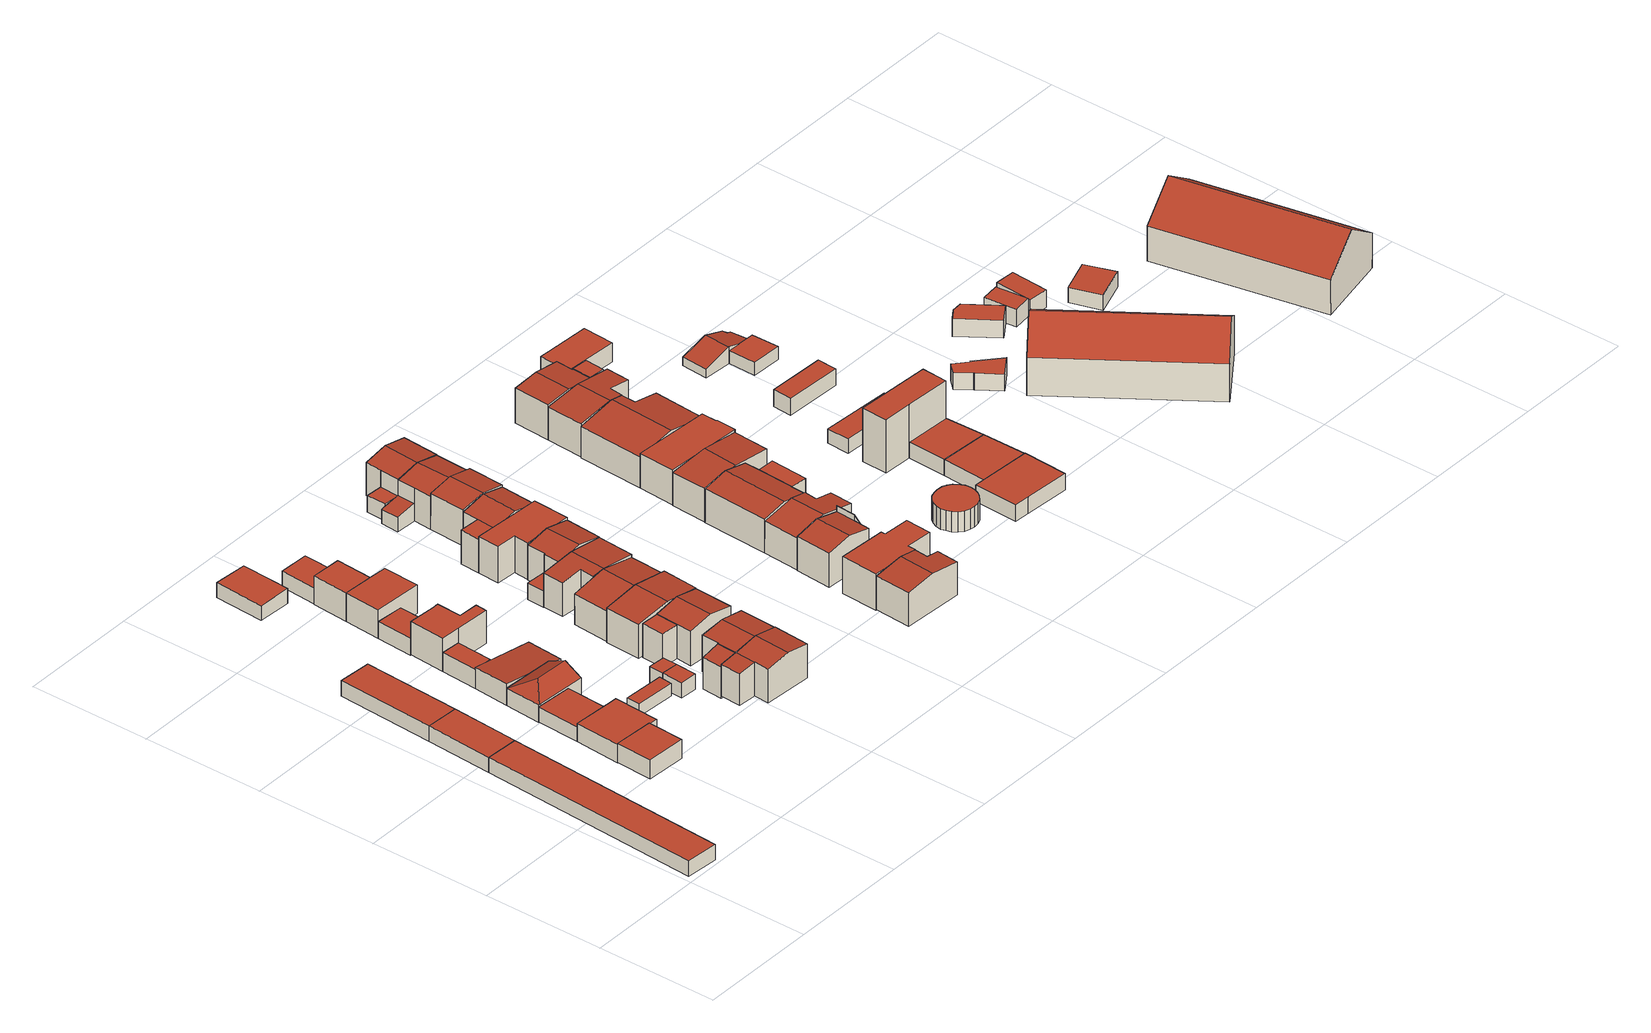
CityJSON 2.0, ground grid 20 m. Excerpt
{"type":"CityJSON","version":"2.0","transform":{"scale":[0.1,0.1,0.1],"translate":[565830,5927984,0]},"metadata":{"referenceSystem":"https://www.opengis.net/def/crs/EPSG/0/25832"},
"CityObjects":{
"building1":{"type":"Building","attributes":{"Gemeindeschluessel":"02100137","Geometrietyp2DReferenz":"3000","function":"31001_2460","roofType":"1000","measuredHeight":2.64,"storeysAboveGround":1},"address":[{"country":"Germany","locality":"Hamburg","thoroughfareName":"Ziegelerstieg","postcode":"21107"}],"geometry":[{"type":"Solid","lod":"2","boundaries":[[[[0,1,2,3]],[[4,5,0,3]],[[4,6,7,5]],[[7,6,2,1]],[[2,6,4,3]],[[5,7,1,0]]]],"semantics":{"surfaces":[{"type":"WallSurface"},{"type":"GroundSurface"},{"type":"RoofSurface"}],"values":[[0,0,0,0,1,2]]}}]},
"building2":{"type":"Building","attributes":{"Gemeindeschluessel":"02100137","Geometrietyp2DReferenz":"3000","function":"31001_2460","roofType":"1000","measuredHeight":2.59,"storeysAboveGround":1},"address":[{"country":"Germany","locality":"Hamburg","thoroughfareName":"Ziegelerstieg","postcode":"21107"}],"geometry":[{"type":"Solid","lod":"2","boundaries":[[[[8,9,7,5]],[[10,11,4,6]],[[7,9,10,6]],[[9,8,11,10]],[[8,5,4,11]],[[5,7,6,4]]]],"semantics":{"surfaces":[{"type":"RoofSurface"},{"type":"GroundSurface"},{"type":"WallSurface"}],"values":[[0,1,2,2,2,2]]}}]},
"building3":{"type":"Building","attributes":{"Gemeindeschluessel":"02100137","Geometrietyp2DReferenz":"3000","function":"31001_2460","roofType":"1000","measuredHeight":2.56,"storeysAboveGround":1},"address":[{"country":"Germany","locality":"Hamburg","thoroughfareName":"Ziegelerstieg","postcode":"21107"}],"geometry":[{"type":"Solid","lod":"2","boundaries":[[[[12,13,9,8]],[[14,15,11,10]],[[9,13,14,10]],[[13,12,15,14]],[[12,8,11,15]],[[8,9,10,11]]]],"semantics":{"surfaces":[{"type":"RoofSurface"},{"type":"GroundSurface"},{"type":"WallSurface"}],"values":[[0,1,2,2,2,2]]}}]},
"building4":{"type":"Building","attributes":{"Gemeindeschluessel":"02100137","Geometrietyp2DReferenz":"3000","function":"31001_2460","roofType":"1000","measuredHeight":3.21,"storeysAboveGround":1},"address":[{"country":"Germany","locality":"Hamburg","thoroughfareName":"Peter-Beenck-Straße","postcode":"21107"}],"geometry":[{"type":"Solid","lod":"2","boundaries":[[[[16,17,18,19]],[[20,21,22,23]],[[18,17,20,23]],[[17,16,21,20]],[[16,19,22,21]],[[19,18,23,22]]]],"semantics":{"surfaces":[{"type":"RoofSurface"},{"type":"GroundSurface"},{"type":"WallSurface"}],"values":[[0,1,2,2,2,2]]}}]},
"building5":{"type":"Building","attributes":{"Gemeindeschluessel":"02100137","Geometrietyp2DReferenz":"3000","function":"31001_2460","roofType":"1000","measuredHeight":3.12,"storeysAboveGround":1},"address":[{"country":"Germany","locality":"Hamburg","thoroughfareName":"Peter-Beenck-Straße","postcode":"21107"}],"geometry":[{"type":"Solid","lod":"2","boundaries":[[[[24,25,26,27,28]],[[29,30,31,32,33]],[[27,26,29,33]],[[26,25,30,29]],[[25,24,31,30]],[[24,28,32,31]],[[32,28,27,33]]]],"semantics":{"surfaces":[{"type":"RoofSurface"},{"type":"GroundSurface"},{"type":"WallSurface"}],"values":[[0,1,2,2,2,2,2]]}}]},
"building6":{"type":"Building","attributes":{"Gemeindeschluessel":"02100137","Geometrietyp2DReferenz":"3000","function":"31001_2460","roofType":"1000","measuredHeight":2.5,"storeysAboveGround":1},"address":[{"country":"Germany","locality":"Hamburg","thoroughfareName":"Peter-Beenck-Straße","postcode":"21107"}],"geometry":[{"type":"Solid","lod":"2","boundaries":[[[[34,35,36,37]],[[38,39,30,29]],[[36,35,38,29]],[[35,34,39,38]],[[34,37,30,39]],[[37,36,29,30]]]],"semantics":{"surfaces":[{"type":"RoofSurface"},{"type":"GroundSurface"},{"type":"WallSurface"}],"values":[[0,1,2,2,2,2]]}}]},
"building7":{"type":"Building","attributes":{"Gemeindeschluessel":"02100137","Geometrietyp2DReferenz":"3000","function":"31001_2460","roofType":"3200","measuredHeight":4.35,"storeysAboveGround":1},"address":[{"country":"Germany","locality":"Hamburg","thoroughfareName":"Peter-Beenck-Straße","postcode":"21107"}],"geometry":[{"type":"Solid","lod":"2","boundaries":[[[[40,41,42,43]],[[44,40,43,45]],[[44,46,47,41,40]],[[47,46,48,49]],[[50,49,48,51]],[[51,45,43,42,50]],[[48,46,44,45,51]],[[50,42,41,47,49]]]],"semantics":{"surfaces":[{"type":"RoofSurface"},{"type":"WallSurface"},{"type":"GroundSurface"}],"values":[[0,0,0,1,2,1,1,1]]}}]},
"building8":{"type":"Building","attributes":{"Gemeindeschluessel":"02100137","Geometrietyp2DReferenz":"3000","function":"31001_2460","roofType":"1000","measuredHeight":3.23,"storeysAboveGround":1},"address":[{"country":"Germany","locality":"Hamburg","thoroughfareName":"Peter-Beenck-Straße","postcode":"21107"}],"geometry":[{"type":"Solid","lod":"2","boundaries":[[[[52,53,54,55]],[[56,57,58,59]],[[54,53,56,59]],[[53,52,57,56]],[[52,55,58,57]],[[55,54,59,58]]]],"semantics":{"surfaces":[{"type":"RoofSurface"},{"type":"GroundSurface"},{"type":"WallSurface"}],"values":[[0,1,2,2,2,2]]}}]},
"building9":{"type":"Building","attributes":{"Gemeindeschluessel":"02100137","Geometrietyp2DReferenz":"3000","function":"31001_2460","roofType":"1000","measuredHeight":3.56,"storeysAboveGround":1},"address":[{"country":"Germany","locality":"Hamburg","thoroughfareName":"Peter-Beenck-Straße","postcode":"21107"}],"geometry":[{"type":"Solid","lod":"2","boundaries":[[[[60,61,62,63,64]],[[65,48,49,59,66]],[[60,64,59,49]],[[63,62,65,66]],[[62,61,48,65]],[[61,60,49,48]],[[59,64,63,66]]]],"semantics":{"surfaces":[{"type":"RoofSurface"},{"type":"GroundSurface"},{"type":"WallSurface"}],"values":[[0,1,2,2,2,2,2]]}}]},
"building10":{"type":"Building","attributes":{"Gemeindeschluessel":"02100137","Geometrietyp2DReferenz":"3000","function":"31001_1010","roofType":"1000","measuredHeight":2.13,"storeysAboveGround":1},"address":[{"country":"Germany","locality":"Hamburg","thoroughfareName":"Peter-Beenck-Straße","postcode":"21107"}],"geometry":[{"type":"Solid","lod":"2","boundaries":[[[[67,68,69,70]],[[71,72,73,74]],[[72,67,70,73]],[[71,68,67,72]],[[74,69,68,71]],[[73,70,69,74]]]],"semantics":{"surfaces":[{"type":"GroundSurface"},{"type":"RoofSurface"},{"type":"WallSurface"}],"values":[[0,1,2,2,2,2]]}}]},
"building11":{"type":"Building","attributes":{"Gemeindeschluessel":"02100137","Geometrietyp2DReferenz":"3000","function":"31001_1100","roofType":"1000","measuredHeight":5.59,"storeysAboveGround":2},"address":[{"country":"Germany","locality":"Hamburg","thoroughfareName":"Peter-Beenck-Straße","postcode":"21107"}],"geometry":[{"type":"Solid","lod":"2","boundaries":[[[[75,76,77,56]],[[76,78,79,77]],[[78,80,81,79]],[[80,82,83,81]],[[84,75,56,57]],[[85,86,87,88]],[[86,84,57,87]],[[88,83,82,85]],[[88,87,57,56,77,79,81,83]],[[82,80,78,76,75,84,86,85]]]],"semantics":{"surfaces":[{"type":"WallSurface"},{"type":"GroundSurface"},{"type":"RoofSurface"}],"values":[[0,0,0,0,0,0,0,0,1,2]]}}]},
"building12":{"type":"Building","attributes":{"Gemeindeschluessel":"02100137","Geometrietyp2DReferenz":"3000","function":"31001_2460","roofType":"1000","measuredHeight":2.79,"storeysAboveGround":1},"address":[{"country":"Germany","locality":"Hamburg","thoroughfareName":"Peter-Beenck-Straße","postcode":"21107"}],"geometry":[{"type":"Solid","lod":"2","boundaries":[[[[89,90,91,92]],[[93,94,95,96]],[[91,90,93,96]],[[90,89,94,93]],[[89,92,95,94]],[[92,91,96,95]]]],"semantics":{"surfaces":[{"type":"RoofSurface"},{"type":"GroundSurface"},{"type":"WallSurface"}],"values":[[0,1,2,2,2,2]]}}]},
"building13":{"type":"Building","attributes":{"Gemeindeschluessel":"02100137","Geometrietyp2DReferenz":"3000","function":"31001_2460","roofType":"1000","measuredHeight":2.53,"storeysAboveGround":1},"address":[{"country":"Germany","locality":"Hamburg","thoroughfareName":"Ziegelerstieg","postcode":"21107"}],"geometry":[{"type":"Solid","lod":"2","boundaries":[[[[97,98,99,100,101]],[[102,103,104,105,106]],[[100,99,102,106]],[[99,98,103,102]],[[98,97,104,103]],[[97,101,105,104]],[[101,100,106,105]]]],"semantics":{"surfaces":[{"type":"RoofSurface"},{"type":"GroundSurface"},{"type":"WallSurface"}],"values":[[0,1,2,2,2,2,2]]}}]},
"building14":{"type":"Building","attributes":{"Gemeindeschluessel":"02100137","Geometrietyp2DReferenz":"3000","function":"31001_1010","roofType":"1000","measuredHeight":2.58,"storeysAboveGround":1},"address":[{"country":"Germany","locality":"Hamburg","thoroughfareName":"Peter-Beenck-Straße","postcode":"21107"}],"geometry":[{"type":"Solid","lod":"2","boundaries":[[[[107,108,109,110]],[[111,112,113,114]],[[112,107,110,113]],[[111,108,107,112]],[[114,109,108,111]],[[113,110,109,114]]]],"semantics":{"surfaces":[{"type":"GroundSurface"},{"type":"RoofSurface"},{"type":"WallSurface"}],"values":[[0,1,2,2,2,2]]}}]},
"building15":{"type":"Building","attributes":{"Gemeindeschluessel":"02100137","Geometrietyp2DReferenz":"3000","function":"31001_1100","roofType":"1000","measuredHeight":4.87,"storeysAboveGround":2},"address":[{"country":"Germany","locality":"Hamburg","thoroughfareName":"Peter-Beenck-Straße","postcode":"21107"}],"geometry":[{"type":"Solid","lod":"2","boundaries":[[[[115,116,117,118,119]],[[120,121,122,123,93]],[[118,117,120,93]],[[117,116,121,120]],[[116,115,122,121]],[[115,119,123,122]],[[123,119,118,93]]]],"semantics":{"surfaces":[{"type":"RoofSurface"},{"type":"GroundSurface"},{"type":"WallSurface"}],"values":[[0,1,2,2,2,2,2]]}}]},
"building16":{"type":"Building","attributes":{"Gemeindeschluessel":"02100137","Geometrietyp2DReferenz":"3000","function":"31001_1010","roofType":"1000","measuredHeight":2.74,"storeysAboveGround":1},"address":[{"country":"Germany","locality":"Hamburg","thoroughfareName":"Peter-Beenck-Straße","postcode":"21107"}],"geometry":[{"type":"Solid","lod":"2","boundaries":[[[[124,125,126,127]],[[128,111,114,129]],[[111,124,127,114]],[[128,125,124,111]],[[129,126,125,128]],[[114,127,126,129]]]],"semantics":{"surfaces":[{"type":"GroundSurface"},{"type":"RoofSurface"},{"type":"WallSurface"}],"values":[[0,1,2,2,2,2]]}}]},
"building17":{"type":"Building","attributes":{"Gemeindeschluessel":"02100137","Geometrietyp2DReferenz":"3000","function":"31001_1100","roofType":"1000","measuredHeight":4.86,"storeysAboveGround":2},"address":[{"country":"Germany","locality":"Hamburg","thoroughfareName":"Peter-Beenck-Straße","postcode":"21107"}],"geometry":[{"type":"Solid","lod":"2","boundaries":[[[[130,131,117,116]],[[132,133,121,120]],[[117,131,132,120]],[[131,130,133,132]],[[130,116,121,133]],[[116,117,120,121]]]],"semantics":{"surfaces":[{"type":"RoofSurface"},{"type":"GroundSurface"},{"type":"WallSurface"}],"values":[[0,1,2,2,2,2]]}}]},
"building18":{"type":"Building","attributes":{"Gemeindeschluessel":"02100137","Geometrietyp2DReferenz":"3000","function":"31001_1010","roofType":"1000","measuredHeight":2.72,"storeysAboveGround":1},"address":[{"country":"Germany","locality":"Hamburg","thoroughfareName":"Peter-Beenck-Straße","postcode":"21107"}],"geometry":[{"type":"Solid","lod":"2","boundaries":[[[[134,135,136,137]],[[138,139,140,141]],[[136,135,138,141]],[[135,134,139,138]],[[134,137,140,139]],[[137,136,141,140]]]],"semantics":{"surfaces":[{"type":"RoofSurface"},{"type":"GroundSurface"},{"type":"WallSurface"}],"values":[[0,1,2,2,2,2]]}}]},
"building19":{"type":"Building","attributes":{"Gemeindeschluessel":"02100137","Geometrietyp2DReferenz":"3000","function":"31001_1010","roofType":"3100","measuredHeight":6.5,"storeysAboveGround":2},"address":[{"country":"Germany","locality":"Hamburg","thoroughfareNumber":"17a","thoroughfareName":"Peter-Beenck-Straße","postcode":"21107"}],"geometry":[{"type":"Solid","lod":"2","boundaries":[[[[142,143,144,145]],[[144,143,146,147]],[[148,149,147,146,150,151]],[[146,143,142,152,153,150]],[[151,150,153,154]],[[151,154,155,156,148]],[[149,148,156,157]],[[149,157,145,144,147]],[[154,153,152,155]],[[152,142,145,157,156,155]]]],"semantics":{"surfaces":[{"type":"RoofSurface"},{"type":"WallSurface"},{"type":"GroundSurface"}],"values":[[0,1,2,1,1,1,1,1,0,0]]}}]},
"building20":{"type":"Building","attributes":{"Gemeindeschluessel":"02100137","Geometrietyp2DReferenz":"3000","function":"31001_1010","roofType":"3100","measuredHeight":6.7,"storeysAboveGround":2},"address":[{"country":"Germany","locality":"Hamburg","thoroughfareNumber":"17","thoroughfareName":"Peter-Beenck-Straße","postcode":"21107"}],"geometry":[{"type":"Solid","lod":"2","boundaries":[[[[158,159,160,161]],[[160,159,162,163]],[[142,164,158,161]],[[163,162,165,166,167,168]],[[168,169,170,142,161,160,163]],[[168,167,171,169]],[[166,172,173,171,167]],[[166,165,174,172]],[[162,159,158,164,174,165]],[[169,171,173,170]],[[173,172,174,164,142,170]]]],"semantics":{"surfaces":[{"type":"RoofSurface"},{"type":"WallSurface"},{"type":"GroundSurface"}],"values":[[0,1,1,2,1,1,1,1,1,0,0]]}}]},
"building21":{"type":"Building","attributes":{"Gemeindeschluessel":"02100137","Geometrietyp2DReferenz":"3000","function":"31001_1010","roofType":"3100","measuredHeight":6.64,"storeysAboveGround":2},"address":[{"country":"Germany","locality":"Hamburg","thoroughfareNumber":"15a","thoroughfareName":"Peter-Beenck-Straße","postcode":"21107"}],"geometry":[{"type":"Solid","lod":"2","boundaries":[[[[175,176,177,178]],[[177,176,179,180]],[[181,182,175,178]],[[183,184,180,179,185,186]],[[179,176,175,182,187,188,185]],[[186,185,188,189]],[[186,189,190,191,183]],[[184,183,191,181]],[[184,181,178,177,180]],[[189,188,187,190]],[[187,182,181,191,190]]]],"semantics":{"surfaces":[{"type":"RoofSurface"},{"type":"WallSurface"},{"type":"GroundSurface"}],"values":[[0,1,1,2,1,1,1,1,1,0,0]]}}]},
"building22":{"type":"Building","attributes":{"Gemeindeschluessel":"02100137","Geometrietyp2DReferenz":"3000","function":"31001_1010","roofType":"3100","measuredHeight":6.57,"storeysAboveGround":2},"address":[{"country":"Germany","locality":"Hamburg","thoroughfareNumber":"15","thoroughfareName":"Peter-Beenck-Straße","postcode":"21107"}],"geometry":[{"type":"Solid","lod":"2","boundaries":[[[[192,193,194,195]],[[196,192,195,197]],[[194,193,198,199]],[[196,197,200,201]],[[197,195,194,199,200]],[[193,192,196,201,198]],[[201,200,199,198]]]],"semantics":{"surfaces":[{"type":"RoofSurface"},{"type":"WallSurface"},{"type":"GroundSurface"}],"values":[[0,0,1,1,1,1,2]]}}]},
"building23":{"type":"Building","attributes":{"Gemeindeschluessel":"02100137","Geometrietyp2DReferenz":"3000","function":"31001_1010","roofType":"3100","measuredHeight":6.31,"storeysAboveGround":2},"address":[{"country":"Germany","locality":"Hamburg","thoroughfareNumber":"13a","thoroughfareName":"Peter-Beenck-Straße","postcode":"21107"}],"geometry":[{"type":"Solid","lod":"2","boundaries":[[[[202,203,204,205]],[[206,204,203,207]],[[202,205,208,209]],[[206,207,210,211]],[[205,204,206,211,208]],[[207,203,202,209,210]],[[209,208,211,210]]]],"semantics":{"surfaces":[{"type":"RoofSurface"},{"type":"WallSurface"},{"type":"GroundSurface"}],"values":[[0,0,1,1,1,1,2]]}}]},
"building24":{"type":"Building","attributes":{"Gemeindeschluessel":"02100137","Geometrietyp2DReferenz":"3000","function":"31001_1010","roofType":"3100","measuredHeight":6.24,"storeysAboveGround":2},"address":[{"country":"Germany","locality":"Hamburg","thoroughfareNumber":"13","thoroughfareName":"Peter-Beenck-Straße","postcode":"21107"}],"geometry":[{"type":"Solid","lod":"2","boundaries":[[[[212,213,214,215,216,217]],[[218,214,213,219]],[[216,215,220,221]],[[212,217,222,223]],[[217,216,221,222]],[[218,219,211,224]],[[219,213,212,223,211]],[[215,214,218,224,220]],[[224,211,223,222,221,220]]]],"semantics":{"surfaces":[{"type":"RoofSurface"},{"type":"WallSurface"},{"type":"GroundSurface"}],"values":[[0,0,1,1,1,1,1,1,2]]}}]},
"building25":{"type":"Building","attributes":{"Gemeindeschluessel":"02100137","Geometrietyp2DReferenz":"3000","function":"31001_1010","roofType":"3100","measuredHeight":6.66,"storeysAboveGround":2},"address":[{"country":"Germany","locality":"Hamburg","thoroughfareNumber":"11a","thoroughfareName":"Peter-Beenck-Straße","postcode":"21107"}],"geometry":[{"type":"Solid","lod":"2","boundaries":[[[[225,226,227,228]],[[227,226,229,230]],[[231,232,225,228]],[[230,229,233,234,235,236]],[[236,237,238,231,228,227,230]],[[236,235,239,237]],[[234,240,241,239,235]],[[234,233,242,240]],[[229,226,225,232,242,233]],[[237,239,241,238]],[[241,240,242,232,231,238]]]],"semantics":{"surfaces":[{"type":"RoofSurface"},{"type":"WallSurface"},{"type":"GroundSurface"}],"values":[[0,1,1,2,1,1,1,1,1,0,0]]}}]},
"building26":{"type":"Building","attributes":{"Gemeindeschluessel":"02100137","Geometrietyp2DReferenz":"3000","function":"31001_1010","roofType":"1000","measuredHeight":6.22,"storeysAboveGround":2},"address":[{"country":"Germany","locality":"Hamburg","thoroughfareNumber":"11","thoroughfareName":"Peter-Beenck-Straße","postcode":"21107"}],"geometry":[{"type":"Solid","lod":"2","boundaries":[[[[243,244,245,246,247,248]],[[249,250,251,252,253,254]],[[247,246,249,254]],[[246,245,250,249]],[[245,244,251,250]],[[244,243,252,251]],[[243,248,253,252]],[[248,247,254,253]]]],"semantics":{"surfaces":[{"type":"RoofSurface"},{"type":"GroundSurface"},{"type":"WallSurface"}],"values":[[0,1,2,2,2,2,2,2]]}}]},
"building27":{"type":"Building","attributes":{"Gemeindeschluessel":"02100137","Geometrietyp2DReferenz":"3000","function":"31001_1130","roofType":"3100","measuredHeight":6.64,"storeysAboveGround":2},"address":[{"country":"Germany","locality":"Hamburg","thoroughfareNumber":"9a","thoroughfareName":"Peter-Beenck-Straße","postcode":"21107"}],"geometry":[{"type":"Solid","lod":"2","boundaries":[[[[255,256,257,258]],[[257,256,259,249]],[[249,259,260,261,262,250]],[[250,263,264,258,257,249]],[[250,262,265,263]],[[261,266,267,265,262]],[[261,260,255,266]],[[259,256,255,260]],[[263,265,267,264]],[[267,266,255,258,264]]]],"semantics":{"surfaces":[{"type":"RoofSurface"},{"type":"WallSurface"},{"type":"GroundSurface"}],"values":[[0,1,2,1,1,1,1,1,0,0]]}}]},
"building28":{"type":"Building","attributes":{"Gemeindeschluessel":"02100137","Geometrietyp2DReferenz":"3000","function":"31001_1010","roofType":"3100","measuredHeight":6.91,"storeysAboveGround":2},"address":[{"country":"Germany","locality":"Hamburg","thoroughfareNumber":"9","thoroughfareName":"Peter-Beenck-Straße","postcode":"21107"}],"geometry":[{"type":"Solid","lod":"2","boundaries":[[[[268,269,270,271]],[[272,268,271,273]],[[270,269,274,275]],[[272,273,276,277]],[[273,271,270,275,276]],[[269,268,272,277,274]],[[277,276,275,274]]]],"semantics":{"surfaces":[{"type":"RoofSurface"},{"type":"WallSurface"},{"type":"GroundSurface"}],"values":[[0,0,1,1,1,1,2]]}}]},
"building29":{"type":"Building","attributes":{"Gemeindeschluessel":"02100137","Geometrietyp2DReferenz":"3000","function":"31001_1010","roofType":"3100","measuredHeight":6.42,"storeysAboveGround":2},"address":[{"country":"Germany","locality":"Hamburg","thoroughfareNumber":"7a","thoroughfareName":"Peter-Beenck-Straße","postcode":"21107"}],"geometry":[{"type":"Solid","lod":"2","boundaries":[[[[278,279,280,281,282]],[[281,280,283,284]],[[280,279,285,283]],[[286,287,278,282]],[[288,289,285,279,278,287,290]],[[274,291,284,283,285,289,277]],[[290,287,286,292,293,294]],[[292,291,274,293]],[[293,274,277,295,294]],[[277,289,288,295]],[[291,292,286,282,281,284]],[[288,290,294,295]]]],"semantics":{"surfaces":[{"type":"RoofSurface"},{"type":"WallSurface"},{"type":"GroundSurface"}],"values":[[0,1,1,1,1,2,0,1,1,1,1,0]]}}]},
"building30":{"type":"Building","attributes":{"Gemeindeschluessel":"02100137","Geometrietyp2DReferenz":"3000","function":"31001_1010","roofType":"3100","measuredHeight":6.43,"storeysAboveGround":2},"address":[{"country":"Germany","locality":"Hamburg","thoroughfareNumber":"7","thoroughfareName":"Peter-Beenck-Straße","postcode":"21107"}],"geometry":[{"type":"Solid","lod":"2","boundaries":[[[[296,297,298,299]],[[298,297,300,301]],[[302,303,296,299]],[[304,290,302,299,298,301,305]],[[301,300,306,307,308,305]],[[305,308,309,304]],[[307,310,311,309,308]],[[307,306,312,310]],[[300,297,296,303,312,306]],[[304,309,311,290]],[[311,310,312,303,302,290]]]],"semantics":{"surfaces":[{"type":"RoofSurface"},{"type":"WallSurface"},{"type":"GroundSurface"}],"values":[[0,1,1,1,2,1,1,1,1,0,0]]}}]},
"building31":{"type":"Building","attributes":{"Gemeindeschluessel":"02100137","Geometrietyp2DReferenz":"3000","function":"31001_1010","roofType":"3100","measuredHeight":6.31,"storeysAboveGround":2},"address":[{"country":"Germany","locality":"Hamburg","thoroughfareNumber":"12a","thoroughfareName":"Peter-Beenck-Straße","postcode":"21107"}],"geometry":[{"type":"Solid","lod":"2","boundaries":[[[[313,314,315,316]],[[317,318,319,313,316,320]],[[315,314,321,322]],[[319,318,323,324]],[[318,317,325,323]],[[317,320,326,325]],[[320,316,315,322,326]],[[314,313,319,324,321]],[[324,323,325,326,322,321]]]],"semantics":{"surfaces":[{"type":"RoofSurface"},{"type":"WallSurface"},{"type":"GroundSurface"}],"values":[[0,0,1,1,1,1,1,1,2]]}}]},
"building32":{"type":"Building","attributes":{"Gemeindeschluessel":"02100137","Geometrietyp2DReferenz":"3000","function":"31001_1010","roofType":"1000","measuredHeight":6.19,"storeysAboveGround":2},"address":[{"country":"Germany","locality":"Hamburg","thoroughfareNumber":"12","thoroughfareName":"Peter-Beenck-Straße","postcode":"21107"}],"geometry":[{"type":"Solid","lod":"2","boundaries":[[[[327,328,329,330,331,332,333,334]],[[335,336,337,338,339,340,341,342]],[[333,332,335,342]],[[332,331,336,335]],[[331,330,337,336]],[[330,329,338,337]],[[329,328,339,338]],[[328,327,340,339]],[[327,334,341,340]],[[334,333,342,341]]]],"semantics":{"surfaces":[{"type":"RoofSurface"},{"type":"GroundSurface"},{"type":"WallSurface"}],"values":[[0,1,2,2,2,2,2,2,2,2]]}}]},
"building33":{"type":"Building","attributes":{"Gemeindeschluessel":"02100137","Geometrietyp2DReferenz":"3000","function":"31001_1010","roofType":"3100","measuredHeight":6.65,"storeysAboveGround":2},"address":[{"country":"Germany","locality":"Hamburg","thoroughfareNumber":"10a","thoroughfareName":"Peter-Beenck-Straße","postcode":"21107"}],"geometry":[{"type":"Solid","lod":"2","boundaries":[[[[343,344,345,346]],[[345,344,347,348]],[[343,346,349,350]],[[344,343,350,351,352,353,347]],[[354,355,351,350,349,356]],[[349,346,345,348,356]],[[354,356,348,357]],[[354,357,358,359,355]],[[351,355,359,352]],[[357,348,347,353,358]],[[353,352,359,358]]]],"semantics":{"surfaces":[{"type":"RoofSurface"},{"type":"WallSurface"},{"type":"GroundSurface"}],"values":[[0,1,1,1,2,1,1,1,1,0,0]]}}]},
"building34":{"type":"Building","attributes":{"Gemeindeschluessel":"02100137","Geometrietyp2DReferenz":"3000","function":"31001_1010","roofType":"3100","measuredHeight":6.34,"storeysAboveGround":2},"address":[{"country":"Germany","locality":"Hamburg","thoroughfareNumber":"10","thoroughfareName":"Peter-Beenck-Straße","postcode":"21107"}],"geometry":[{"type":"Solid","lod":"2","boundaries":[[[[360,361,362,363]],[[364,365,366,360,363,367]],[[362,361,368,369]],[[366,365,370,371]],[[365,364,372,370]],[[364,367,373,372]],[[367,363,362,369,373]],[[361,360,366,371,368]],[[371,370,372,373,369,368]]]],"semantics":{"surfaces":[{"type":"RoofSurface"},{"type":"WallSurface"},{"type":"GroundSurface"}],"values":[[0,0,1,1,1,1,1,1,2]]}}]},
"building35":{"type":"Building","attributes":{"Gemeindeschluessel":"02100137","Geometrietyp2DReferenz":"3000","function":"31001_1010","roofType":"3100","measuredHeight":6.56,"storeysAboveGround":2},"address":[{"country":"Germany","locality":"Hamburg","thoroughfareNumber":"8","thoroughfareName":"Peter-Beenck-Straße","postcode":"21107"}],"geometry":[{"type":"Solid","lod":"2","boundaries":[[[[374,375,376,377]],[[378,379,380,381]],[[379,382,376,375]],[[374,377,383,384]],[[371,368,385,381,380,384,383,386]],[[383,377,376,382,387,386]],[[380,379,375,374,384]],[[371,386,387,388]],[[385,389,390,378,381]],[[371,388,391,392,368]],[[385,368,392,389]],[[388,387,382,379,378,390,391]],[[390,389,392,391]]]],"semantics":{"surfaces":[{"type":"RoofSurface"},{"type":"WallSurface"},{"type":"GroundSurface"}],"values":[[0,1,1,1,2,1,1,1,1,1,1,0,0]]}}]},
"building36":{"type":"Building","attributes":{"Gemeindeschluessel":"02100137","Geometrietyp2DReferenz":"3000","function":"31001_1010","roofType":"3100","measuredHeight":6.18,"storeysAboveGround":2},"address":[{"country":"Germany","locality":"Hamburg","thoroughfareNumber":"6a","thoroughfareName":"Peter-Beenck-Straße","postcode":"21107"}],"geometry":[{"type":"Solid","lod":"2","boundaries":[[[[393,394,389,395]],[[396,393,395,397]],[[389,394,398,399]],[[396,397,400,401]],[[394,393,396,401,398]],[[397,395,389,399,400]],[[399,398,401,400]]]],"semantics":{"surfaces":[{"type":"RoofSurface"},{"type":"WallSurface"},{"type":"GroundSurface"}],"values":[[0,0,1,1,1,1,2]]}}]},
"building37":{"type":"Building","attributes":{"Gemeindeschluessel":"02100137","Geometrietyp2DReferenz":"3000","function":"31001_1010","roofType":"1000","measuredHeight":5.89,"storeysAboveGround":2},"address":[{"country":"Germany","locality":"Hamburg","thoroughfareNumber":"6","thoroughfareName":"Peter-Beenck-Straße","postcode":"21107"}],"geometry":[{"type":"Solid","lod":"2","boundaries":[[[[402,403,404,405,406,407,408]],[[409,410,411,412,413,414,415]],[[407,406,409,415]],[[406,405,410,409]],[[405,404,411,410]],[[404,403,412,411]],[[403,402,413,412]],[[402,408,414,413]],[[414,408,407,415]]]],"semantics":{"surfaces":[{"type":"RoofSurface"},{"type":"GroundSurface"},{"type":"WallSurface"}],"values":[[0,1,2,2,2,2,2,2,2]]}}]},
"building38":{"type":"Building","attributes":{"Gemeindeschluessel":"02100137","Geometrietyp2DReferenz":"3000","function":"31001_1010","roofType":"3100","measuredHeight":6.38,"storeysAboveGround":2},"address":[{"country":"Germany","locality":"Hamburg","thoroughfareNumber":"4","thoroughfareName":"Peter-Beenck-Straße","postcode":"21107"}],"geometry":[{"type":"Solid","lod":"2","boundaries":[[[[416,417,418,419]],[[420,421,422,416,419,423]],[[418,417,424,409]],[[422,421,425,426]],[[421,420,427,425]],[[420,423,410,427]],[[423,419,418,409,410]],[[417,416,422,426,424]],[[426,425,427,410,409,424]]]],"semantics":{"surfaces":[{"type":"RoofSurface"},{"type":"WallSurface"},{"type":"GroundSurface"}],"values":[[0,0,1,1,1,1,1,1,2]]}}]},
"building39":{"type":"Building","attributes":{"Gemeindeschluessel":"02100137","Geometrietyp2DReferenz":"3000","function":"31001_1010","roofType":"1000","measuredHeight":3.4,"storeysAboveGround":1},"address":[{"country":"Germany","locality":"Hamburg","thoroughfareName":"Peter-Beenck-Straße","postcode":"21107"}],"geometry":[{"type":"Solid","lod":"2","boundaries":[[[[428,429,430,431]],[[429,432,433,430]],[[432,434,435,433]],[[434,436,437,435]],[[436,438,439,437]],[[438,440,441,439]],[[440,442,443,441]],[[442,444,445,443]],[[444,446,447,445]],[[446,448,449,447]],[[448,450,451,449]],[[450,452,453,451]],[[452,454,455,453]],[[454,456,457,455]],[[456,458,459,457]],[[458,460,461,459]],[[460,462,463,461]],[[462,464,465,463]],[[464,466,467,465]],[[466,468,469,467]],[[470,471,472,473]],[[471,474,475,472]],[[431,475,474,428]],[[473,469,468,470]],[[473,472,475,431,430,433,435,437,439,441,443,445,447,449,451,453,455,457,459,461,463,465,467,469]],[[468,466,464,462,460,458,456,454,452,450,448,446,444,442,440,438,436,434,432,429,428,474,471,470]]]],"semantics":{"surfaces":[{"type":"WallSurface"},{"type":"GroundSurface"},{"type":"RoofSurface"}],"values":[[0,0,0,0,0,0,0,0,0,0,0,0,0,0,0,0,0,0,0,0,0,0,0,0,1,2]]}}]},
"building40":{"type":"Building","attributes":{"Gemeindeschluessel":"02100137","Geometrietyp2DReferenz":"3000","function":"31001_1010","roofType":"3100","measuredHeight":6.3,"storeysAboveGround":2},"address":[{"country":"Germany","locality":"Hamburg","thoroughfareNumber":"2a","thoroughfareName":"Peter-Beenck-Straße","postcode":"21107"}],"geometry":[{"type":"Solid","lod":"2","boundaries":[[[[476,477,478,479]],[[480,481,482,483,476,479,484]],[[478,477,485,486]],[[483,482,487,488]],[[482,481,489,487]],[[481,480,490,489]],[[480,484,491,490]],[[484,479,478,486,491]],[[477,476,483,488,485]],[[488,487,489,490,491,486,485]]]],"semantics":{"surfaces":[{"type":"RoofSurface"},{"type":"WallSurface"},{"type":"GroundSurface"}],"values":[[0,0,1,1,1,1,1,1,1,2]]}}]},
"building41":{"type":"Building","attributes":{"Gemeindeschluessel":"02100137","Geometrietyp2DReferenz":"3000","function":"31001_1010","roofType":"3100","measuredHeight":6.38,"storeysAboveGround":2},"address":[{"country":"Germany","locality":"Hamburg","thoroughfareNumber":"2","thoroughfareName":"Peter-Beenck-Straße","postcode":"21107"}],"geometry":[{"type":"Solid","lod":"2","boundaries":[[[[492,493,494,495]],[[494,493,496,497]],[[492,495,488,498]],[[499,500,501,498,488,485]],[[488,495,494,497,502,503,485]],[[501,504,496,493,492,498]],[[501,500,505,504]],[[499,506,507,505,500]],[[499,485,503,506]],[[497,496,504,505,507,502]],[[507,506,503,502]]]],"semantics":{"surfaces":[{"type":"RoofSurface"},{"type":"WallSurface"},{"type":"GroundSurface"}],"values":[[0,1,1,2,1,1,1,1,1,0,0]]}}]},
"building42":{"type":"Building","attributes":{"Gemeindeschluessel":"02100137","Geometrietyp2DReferenz":"3000","function":"31001_1010","roofType":"1000","measuredHeight":2.76,"storeysAboveGround":1},"address":[{"country":"Germany","locality":"Hamburg","thoroughfareName":"Peter-Beenck-Straße","postcode":"21107"}],"geometry":[{"type":"Solid","lod":"2","boundaries":[[[[508,509,510,511]],[[509,512,513,510]],[[512,514,515,513]],[[511,516,517,508]],[[516,515,514,517]],[[516,511,510,513,515]],[[514,512,509,508,517]]]],"semantics":{"surfaces":[{"type":"WallSurface"},{"type":"GroundSurface"},{"type":"RoofSurface"}],"values":[[0,0,0,0,0,1,2]]}}]},
"building43":{"type":"Building","attributes":{"Gemeindeschluessel":"02100137","Geometrietyp2DReferenz":"3000","function":"31001_2460","roofType":"1000","measuredHeight":2.7,"storeysAboveGround":1},"address":[{"country":"Germany","locality":"Hamburg","thoroughfareName":"Peter-Beenck-Straße","postcode":"21107"}],"geometry":[{"type":"Solid","lod":"2","boundaries":[[[[518,519,520,521]],[[519,522,511,520]],[[522,523,524,511]],[[521,524,523,518]],[[521,520,511,524]],[[523,522,519,518]]]],"semantics":{"surfaces":[{"type":"WallSurface"},{"type":"GroundSurface"},{"type":"RoofSurface"}],"values":[[0,0,0,0,1,2]]}}]},
"building44":{"type":"Building","attributes":{"Gemeindeschluessel":"02100137","Geometrietyp2DReferenz":"3000","function":"31001_2460","roofType":"1000","measuredHeight":9,"storeysAboveGround":1},"address":[{"country":"Germany","locality":"Hamburg","thoroughfareName":"Peter-Beenck-Straße","postcode":"21107"}],"geometry":[{"type":"Solid","lod":"2","boundaries":[[[[525,526,527,528,529]],[[530,531,532,533,534]],[[532,525,529,533]],[[531,526,525,532]],[[530,527,526,531]],[[534,528,527,530]],[[533,529,528,534]]]],"semantics":{"surfaces":[{"type":"GroundSurface"},{"type":"RoofSurface"},{"type":"WallSurface"}],"values":[[0,1,2,2,2,2,2]]}}]},
"building45":{"type":"Building","attributes":{"Gemeindeschluessel":"02100137","Geometrietyp2DReferenz":"3000","function":"31001_2460","roofType":"1000","measuredHeight":2.69,"storeysAboveGround":1},"address":[{"country":"Germany","locality":"Hamburg","thoroughfareName":"Peter-Beenck-Straße","postcode":"21107"}],"geometry":[{"type":"Solid","lod":"2","boundaries":[[[[535,536,527,528]],[[536,519,520,527]],[[519,518,521,520]],[[528,521,518,535]],[[528,527,520,521]],[[518,519,536,535]]]],"semantics":{"surfaces":[{"type":"WallSurface"},{"type":"GroundSurface"},{"type":"RoofSurface"}],"values":[[0,0,0,0,1,2]]}}]},
"building46":{"type":"Building","attributes":{"Gemeindeschluessel":"02100137","Geometrietyp2DReferenz":"3000","function":"31001_1010","roofType":"1000","measuredHeight":3.23,"storeysAboveGround":1},"address":[{"country":"Germany","locality":"Hamburg","thoroughfareName":"Peter-Beenck-Straße","postcode":"21107"}],"geometry":[{"type":"Solid","lod":"2","boundaries":[[[[537,538,539,540,541]],[[542,543,544,545,546]],[[540,539,542,546]],[[539,538,543,542]],[[538,537,544,543]],[[537,541,545,544]],[[541,540,546,545]]]],"semantics":{"surfaces":[{"type":"RoofSurface"},{"type":"GroundSurface"},{"type":"WallSurface"}],"values":[[0,1,2,2,2,2,2]]}}]},
"building47":{"type":"Building","attributes":{"Gemeindeschluessel":"02100137","Geometrietyp2DReferenz":"3000","function":"31001_1010","roofType":"1000","measuredHeight":2.41,"storeysAboveGround":1},"address":[{"country":"Germany","locality":"Hamburg","thoroughfareName":"Peter-Beenck-Straße","postcode":"21107"}],"geometry":[{"type":"Solid","lod":"2","boundaries":[[[[547,548,549,550]],[[551,552,553,554]],[[549,548,551,554]],[[548,547,552,551]],[[547,550,553,552]],[[550,549,554,553]]]],"semantics":{"surfaces":[{"type":"RoofSurface"},{"type":"GroundSurface"},{"type":"WallSurface"}],"values":[[0,1,2,2,2,2]]}}]},
"building48":{"type":"Building","attributes":{"Gemeindeschluessel":"02100137","Geometrietyp2DReferenz":"3000","function":"31001_1310","roofType":"1000","measuredHeight":2.8,"storeysAboveGround":1},"address":[{"country":"Germany","locality":"Hamburg","thoroughfareName":"Peter-Beenck-Straße","postcode":"21107"}],"geometry":[{"type":"Solid","lod":"2","boundaries":[[[[555,556,557,558]],[[559,560,561,562]],[[557,556,559,562]],[[556,555,560,559]],[[555,558,561,560]],[[558,557,562,561]]]],"semantics":{"surfaces":[{"type":"RoofSurface"},{"type":"GroundSurface"},{"type":"WallSurface"}],"values":[[0,1,2,2,2,2]]}}]},
"building49":{"type":"Building","attributes":{"Gemeindeschluessel":"02100137","Geometrietyp2DReferenz":"3000","function":"31001_1010","roofType":"3100","measuredHeight":2.85,"storeysAboveGround":1},"address":[{"country":"Germany","locality":"Hamburg","thoroughfareName":"Peter-Beenck-Straße","postcode":"21107"}],"geometry":[{"type":"Solid","lod":"2","boundaries":[[[[563,564,565,566]],[[564,567,568,565]],[[569,570,566,565,568,571,572]],[[563,566,570,573,574]],[[572,571,575,576]],[[571,568,567,575]],[[572,576,577,578,569]],[[570,569,578,573]],[[567,564,563,574,577,576,575]],[[578,577,574,573]]]],"semantics":{"surfaces":[{"type":"WallSurface"},{"type":"GroundSurface"},{"type":"RoofSurface"}],"values":[[0,0,1,0,0,0,0,0,2,2]]}}]},
"building50":{"type":"Building","attributes":{"Gemeindeschluessel":"02100137","Geometrietyp2DReferenz":"3000","function":"31001_1010","roofType":"1000","measuredHeight":2.27,"storeysAboveGround":1},"address":[{"country":"Germany","locality":"Hamburg","thoroughfareName":"Peter-Beenck-Straße","postcode":"21107"}],"geometry":[{"type":"Solid","lod":"2","boundaries":[[[[579,580,581,582]],[[572,571,583,584]],[[583,582,581,584]],[[571,579,582,583]],[[572,580,579,571]],[[584,581,580,572]]]],"semantics":{"surfaces":[{"type":"RoofSurface"},{"type":"GroundSurface"},{"type":"WallSurface"}],"values":[[0,1,2,2,2,2]]}}]},
"building51":{"type":"Building","attributes":{"Gemeindeschluessel":"02100137","Geometrietyp2DReferenz":"3000","function":"31001_1310","roofType":"1000","measuredHeight":2.78,"storeysAboveGround":1},"address":[{"country":"Germany","locality":"Hamburg","thoroughfareName":"Kurdamm","postcode":"21107"}],"geometry":[{"type":"Solid","lod":"2","boundaries":[[[[585,586,587,588]],[[586,589,590,587]],[[591,592,593,594]],[[592,595,596,593]],[[589,586,585,597,595,592,591,598]],[[594,593,596,599,588,587,590,600]],[[600,598,591,594]],[[590,589,598,600]],[[599,597,585,588]],[[596,595,597,599]]]],"semantics":{"surfaces":[{"type":"WallSurface"},{"type":"RoofSurface"},{"type":"GroundSurface"}],"values":[[0,0,0,0,1,2,0,0,0,0]]}}]},
"building52":{"type":"Building","attributes":{"Gemeindeschluessel":"02100137","Geometrietyp2DReferenz":"3000","function":"31001_1010","roofType":"3100","measuredHeight":10.37,"storeysAboveGround":2},"address":[{"country":"Germany","locality":"Hamburg","thoroughfareNumber":"23a","thoroughfareName":"Kurdamm","postcode":"21107"}],"geometry":[{"type":"Solid","lod":"2","boundaries":[[[[601,602,603,604]],[[605,606,602,601]],[[604,603,607,608]],[[606,605,609,610]],[[605,601,604,608,609]],[[603,602,606,610,607]],[[610,609,608,607]]]],"semantics":{"surfaces":[{"type":"RoofSurface"},{"type":"WallSurface"},{"type":"GroundSurface"}],"values":[[0,0,1,1,1,1,2]]}}]},
"building53":{"type":"Building","attributes":{"Gemeindeschluessel":"02100137","Geometrietyp2DReferenz":"3000","function":"31001_2460","roofType":"1000","measuredHeight":3,"storeysAboveGround":1},"address":[{"country":"Germany","locality":"Hamburg","thoroughfareName":"Kurdamm","postcode":"21107"}],"geometry":[{"type":"Solid","lod":"2","boundaries":[[[[611,612,613,614,615]],[[616,617,618,619,620]],[[618,611,615,619]],[[617,612,611,618]],[[616,613,612,617]],[[620,614,613,616]],[[619,615,614,620]]]],"semantics":{"surfaces":[{"type":"GroundSurface"},{"type":"RoofSurface"},{"type":"WallSurface"}],"values":[[0,1,2,2,2,2,2]]}}]},
"building54":{"type":"Building","attributes":{"Gemeindeschluessel":"02100137","Geometrietyp2DReferenz":"3000","function":"31001_2460","roofType":"1000","measuredHeight":3,"storeysAboveGround":1},"address":[{"country":"Germany","locality":"Hamburg","thoroughfareName":"Kurdamm","postcode":"21107"}],"geometry":[{"type":"Solid","lod":"2","boundaries":[[[[621,622,623,624]],[[625,626,627,628]],[[626,621,624,627]],[[625,622,621,626]],[[628,623,622,625]],[[627,624,623,628]]]],"semantics":{"surfaces":[{"type":"GroundSurface"},{"type":"RoofSurface"},{"type":"WallSurface"}],"values":[[0,1,2,2,2,2]]}}]},
"building55":{"type":"Building","attributes":{"Gemeindeschluessel":"02100137","Geometrietyp2DReferenz":"3000","function":"31001_2460","roofType":"1000","measuredHeight":3,"storeysAboveGround":1},"address":[{"country":"Germany","locality":"Hamburg","thoroughfareName":"Kurdamm","postcode":"21107"}],"geometry":[{"type":"Solid","lod":"2","boundaries":[[[[629,630,631,632]],[[633,634,635,636]],[[634,629,632,635]],[[633,630,629,634]],[[636,631,630,633]],[[635,632,631,636]]]],"semantics":{"surfaces":[{"type":"GroundSurface"},{"type":"RoofSurface"},{"type":"WallSurface"}],"values":[[0,1,2,2,2,2]]}}]},
"building56":{"type":"Building","attributes":{"Gemeindeschluessel":"02100137","Geometrietyp2DReferenz":"3000","function":"31001_2460","roofType":"1000","measuredHeight":2.54,"storeysAboveGround":1},"address":[{"country":"Germany","locality":"Hamburg","thoroughfareName":"Kurdamm","postcode":"21107"}],"geometry":[{"type":"Solid","lod":"2","boundaries":[[[[637,638,639,640]],[[641,642,643,644]],[[639,638,641,644]],[[638,637,642,641]],[[637,640,643,642]],[[640,639,644,643]]]],"semantics":{"surfaces":[{"type":"RoofSurface"},{"type":"GroundSurface"},{"type":"WallSurface"}],"values":[[0,1,2,2,2,2]]}}]},
"building57":{"type":"Building","attributes":{"Gemeindeschluessel":"02100137","Geometrietyp2DReferenz":"3000","function":"31001_1010","roofType":"3100","measuredHeight":10.49,"storeysAboveGround":2},"address":[{"country":"Germany","locality":"Hamburg","thoroughfareNumber":"25a","thoroughfareName":"Kurdamm","postcode":"21107"}],"geometry":[{"type":"Solid","lod":"2","boundaries":[[[[645,646,647,648]],[[649,650,646,645]],[[648,647,651,652]],[[650,649,653,654]],[[649,645,648,652,653]],[[647,646,650,654,651]],[[654,653,652,651]]]],"semantics":{"surfaces":[{"type":"RoofSurface"},{"type":"WallSurface"},{"type":"GroundSurface"}],"values":[[0,0,1,1,1,1,2]]}}]}
},
"vertices":[
[57,1,37],[3,5,37],[3,5,11],[57,1,11],[79,372,11],[79,372,37],[25,375,11],[25,375,37],
[86,483,37],[32,486,37],[32,486,11],[86,483,11],
[95,644,37],[41,648,37],[41,648,11],[95,644,11],
[218,246,45],[153,250,45],[150,190,45],[215,186,45],[153,250,13],[218,246,13],[215,186,13],[150,190,13],
[237,320,43],[218,321,43],[158,325,43],[153,250,43],[233,245,43],[158,325,12],[218,321,12],[237,320,12],[233,245,12],[153,250,12],
[222,392,37],[162,396,37],[158,325,37],[218,321,37],[162,396,12],[222,392,12],
[194,424,55],[166,455,40],[162,396,40],[163,396,40],[251,421,55],[249,391,40],[253,451,40],[166,456,40],[253,451,11],[166,456,11],[162,396,11],[249,391,11],
[206,573,43],[174,575,43],[170,515,43],[202,514,43],[174,575,11],[206,573,11],[202,514,11],[170,515,11],
[166,456,47],[253,451,34],[277,449,31],[281,509,31],[170,515,47],[277,449,11],[281,509,11],
[258,296,12],[259,318,12],[326,314,12],[324,292,12],[259,318,33],[258,296,33],[324,292,33],[326,314,33],
[174,575,67],[178,635,67],[178,635,11],[224,632,67],[224,632,11],[234,632,67],[234,632,11],[232,591,67],[232,591,11],[206,573,67],[265,589,67],[264,570,67],[264,570,11],[265,589,11],
[227,692,38],[182,695,38],[178,635,38],[224,632,38],[182,695,10],[227,692,10],[224,632,10],[178,635,10],
[170,876,36],[173,925,36],[118,929,36],[113,847,36],[168,844,36],[118,929,11],[173,925,11],[170,876,11],[168,844,11],[113,847,11],
[331,279,10],[333,314,10],[361,312,10],[359,278,10],[333,314,36],[331,279,36],[359,278,36],[361,312,36],
[265,750,58],[235,752,58],[186,755,58],[182,695,58],[262,690,58],[186,755,10],[235,752,10],[265,750,10],[262,690,10],
[333,314,9],[334,338,9],[362,336,9],[361,312,9],[334,338,36],[362,336,36],
[239,812,58],[190,815,58],[190,815,10],[239,812,10],
[242,872,38],[194,874,38],[190,815,38],[239,812,38],[194,874,11],[242,872,11],[239,812,11],[190,815,11],
[396,236,70],[366,237,66],[364,203,66],[394,201,70],[366,237,13],[364,203,13],[393,176,13],[394,201,13],[477,231,13],[473,171,13],[437,233,78],[477,231,71],[473,171,71],[433,173,78],[393,176,70],[394,201,71],
[398,269,69],[368,271,62],[366,237,62],[396,236,69],[368,271,9],[366,237,9],[398,269,70],[399,269,9],[400,298,9],[480,293,9],[477,231,9],[477,231,70],[437,233,76],[480,293,70],[400,298,70],[440,295,76],[399,269,70],
[404,381,66],[375,383,66],[373,346,66],[402,344,66],[375,383,9],[373,346,9],[402,344,67],[404,381,67],[400,318,9],[402,344,9],[485,377,9],[482,313,9],[445,379,75],[485,377,67],[482,313,67],[441,316,75],[400,318,67],
[430,440,76],[371,443,68],[368,384,68],[426,380,76],[489,436,68],[485,377,68],[371,443,10],[368,384,10],[485,377,10],[489,436,10],
[371,443,63],[430,440,74],[434,500,74],[375,503,63],[492,496,63],[489,436,63],[375,503,11],[371,443,11],[489,436,11],[492,496,11],
[414,501,72],[435,500,74],[439,560,74],[382,563,68],[380,528,68],[416,525,72],[496,556,68],[492,496,68],[382,563,11],[380,528,11],[416,525,11],[414,501,11],[496,556,11],
[417,590,38],[383,592,38],[382,563,38],[415,561,38],[383,592,10],[382,563,10],[415,561,68],[417,590,68],[418,590,10],[419,621,10],[500,616,10],[496,556,10],[496,556,69],[456,559,77],[500,616,69],[419,621,69],[459,619,77],[418,590,69],
[419,621,73],[500,616,73],[503,676,73],[389,683,73],[387,647,73],[421,645,73],[389,683,11],[503,676,11],[500,616,11],[419,621,11],[421,645,11],[387,647,11],
[425,714,68],[391,716,68],[389,683,68],[423,681,68],[391,716,11],[425,714,11],[427,741,11],[507,736,11],[503,676,68],[463,678,77],[507,736,68],[427,741,68],[467,738,77],
[470,798,79],[430,801,71],[427,741,71],[467,738,79],[510,796,71],[507,736,71],[430,801,10],[427,741,10],[507,736,10],[510,796,10],
[432,860,40],[406,862,36],[399,862,34],[397,833,34],[431,831,40],[399,862,10],[397,833,10],[406,862,10],[431,831,66],[432,860,66],[512,856,66],[512,856,10],[472,858,75],[432,831,10],[432,831,66],[430,801,66],[471,798,75],[510,796,66],
[434,892,39],[407,894,39],[406,862,39],[432,860,39],[407,894,11],[406,862,11],[432,860,67],[434,892,67],[512,856,67],[512,856,11],[435,892,11],[437,920,11],[516,916,11],[516,916,67],[437,920,67],[476,918,75],[435,892,67],
[712,197,75],[662,200,68],[658,140,68],[708,137,75],[761,171,68],[739,172,71],[741,195,71],[758,134,68],[662,200,12],[658,140,12],[739,172,12],[741,195,12],[761,171,12],[758,134,12],
[741,207,72],[785,204,72],[788,247,72],[744,250,72],[744,257,72],[665,262,72],[662,200,72],[741,195,72],[665,262,10],[744,257,10],[744,250,10],[788,247,10],[785,204,10],[741,207,10],[741,195,10],[662,200,10],
[781,339,24],[751,341,76],[749,309,76],[779,307,24],[751,341,66],[749,309,66],[779,307,9],[781,339,9],[670,346,9],[670,346,66],[710,344,75],[747,281,9],[666,286,9],[749,309,9],[747,281,66],[707,283,75],[666,286,66],
[728,403,74],[673,406,64],[670,346,64],[725,343,74],[783,377,64],[753,379,69],[756,401,69],[781,339,64],[673,406,10],[670,346,10],[753,379,10],[756,401,10],[783,377,10],[781,339,10],
[790,486,66],[761,487,66],[758,426,66],[786,424,66],[762,511,67],[761,487,67],[761,487,10],[762,511,10],[758,426,67],[786,424,10],[790,486,10],[679,516,10],[757,426,10],[757,426,67],[756,401,67],[679,516,67],[720,513,76],[714,403,76],[673,406,67],
[747,571,73],[682,575,67],[742,512,73],[810,568,67],[806,508,67],[682,575,11],[679,516,11],[806,508,11],[810,568,11],
[811,568,71],[813,601,71],[811,601,71],[812,627,71],[685,635,71],[682,575,71],[810,568,71],[685,635,12],[812,627,12],[811,601,12],[813,601,12],[811,568,12],[810,568,12],[682,575,12],
[755,741,76],[691,744,65],[685,635,65],[749,631,76],[818,713,65],[775,716,72],[776,740,72],[812,627,65],[691,744,12],[775,716,12],[776,740,12],[818,713,12],
[886,281,44],[895,284,44],[895,284,10],[886,281,10],[903,285,44],[903,285,10],[912,284,44],[912,284,10],[919,281,44],[919,281,10],[926,276,44],[926,276,10],[931,269,44],[931,269,10],[935,261,44],[935,261,10],[936,253,44],[936,253,10],[935,245,44],[935,245,10],[932,237,44],[932,237,10],[927,230,44],[927,230,10],[920,224,44],[920,224,10],[912,220,44],[912,220,10],[903,219,44],[903,219,10],[895,220,44],[895,220,10],[886,223,44],[886,223,10],[879,229,44],[879,229,10],[874,236,44],[874,236,10],[871,244,44],[871,244,10],[869,252,44],[869,252,10],[871,261,44],[874,269,44],[874,269,10],[871,261,10],[879,276,44],[879,276,10],
[755,801,76],[695,805,69],[691,744,69],[752,741,76],[778,762,73],[814,759,69],[816,798,69],[808,798,70],[776,740,73],[695,805,13],[691,744,13],[816,798,13],[808,798,13],[814,759,13],[778,762,13],[776,740,13],
[810,830,73],[783,832,73],[781,800,73],[808,798,73],[783,832,72],[781,800,72],[810,830,13],[698,866,13],[784,861,13],[782,832,13],[738,802,77],[695,805,72],[782,832,72],[784,861,72],[698,866,72],[741,863,77],
[1053,250,38],[1049,176,38],[1049,176,10],[1053,250,10],[974,181,38],[974,181,10],[948,183,38],[948,183,10],[951,256,10],[951,256,38],
[972,328,37],[1053,323,37],[1053,323,10],[972,328,10],[1053,250,37],[968,255,37],[968,255,10],
[929,437,10],[1053,430,10],[1051,388,10],[975,392,10],[927,394,10],[1051,388,100],[1053,430,100],[929,437,100],[927,394,100],[975,392,100],
[975,392,37],[1051,388,37],
[901,906,43],[827,910,43],[811,911,43],[808,860,43],[898,854,43],[811,911,11],[827,910,11],[901,906,11],[898,854,11],[808,860,11],
[1047,494,35],[932,501,35],[930,464,35],[1045,458,35],[932,501,11],[1047,494,11],[1045,458,11],[930,464,11],
[1050,612,37],[956,616,37],[954,584,37],[1048,580,37],[956,616,9],[1050,612,9],[1048,580,9],[954,584,9],
[1033,768,27],[1034,760,27],[1034,760,10],[1033,768,10],[1041,760,24],[1041,760,10],[950,730,10],[953,774,10],[1045,725,10],[997,727,10],[953,774,24],[998,770,38],[1045,725,23],[997,727,38],[996,727,38],[950,730,24],
[1045,725,32],[997,727,32],[996,681,32],[1046,680,32],[1046,680,10],[996,681,10],
[1174,443,40],[1175,444,40],[1175,444,12],[1174,443,12],[1213,410,40],[1213,410,12],[1156,422,40],[1156,423,40],[1156,423,12],[1156,422,12],[1139,445,40],[1139,445,12],[1153,461,40],[1180,387,40],[1153,461,12],[1180,387,12],
[1397,160,118],[1234,388,118],[1187,354,79],[1350,126,79],[1444,193,79],[1281,422,79],[1187,354,15],[1350,126,15],[1444,193,15],[1281,422,15],
[1278,467,12],[1237,525,12],[1254,537,12],[1271,538,12],[1307,487,12],[1254,537,42],[1237,525,42],[1278,467,42],[1307,487,42],[1271,538,42],
[1314,473,8],[1308,526,8],[1338,529,8],[1344,477,8],[1308,526,38],[1314,473,38],[1344,477,38],[1338,529,38],
[1380,474,4],[1347,476,4],[1351,538,4],[1384,536,4],[1347,476,34],[1380,474,34],[1384,536,34],[1351,538,34],
[1469,419,40],[1452,468,40],[1397,449,40],[1413,400,40],[1452,468,14],[1469,419,14],[1413,400,14],[1397,449,14],
[1662,160,119],[1605,438,119],[1543,426,73],[1600,148,73],[1723,173,73],[1667,451,73],[1543,426,14],[1600,148,14],[1723,173,14],[1667,451,14]
]}
